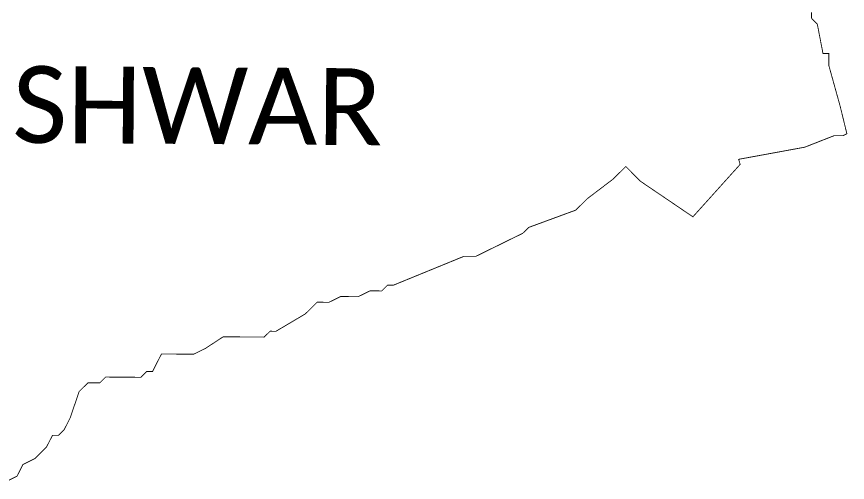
# Model space of a CAD drawing. Header units: metres. Extents: x 327427 to 331332, y 1804847 to 1809228.
# Drawn here: x 329379 to 331332, y 1806158 to 1807252 of the extents above; entities that cross this region are included whole.
import ezdxf

# ---------------------------------------------------------------- set-up
doc = ezdxf.new("R2010")
doc.units = ezdxf.units.M
doc.layers.add('VILLAGE NAME', color=250, linetype='Continuous')

msp = doc.modelspace()

# ---------------------------------------------------------------- linework, layer by layer
at = {"color": 6, "const_width": 2}
msp.add_lwpolyline([(331247.5, 1807262.1), (331247.4, 1807248.3), (331261.1, 1807234.4), (331274.4, 1807165.5), (331288.2, 1807165.4), (331288, 1807137.8), (331314.9, 1807041.2), (331330.6, 1806976.8), (331321.4, 1806972.3), (331300.7, 1806972.4), (331231.6, 1806945.3), (331076.2, 1806916.8), (331079.8, 1806905), (330968.7, 1806781.7), (330845.2, 1806865.4), (330811.1, 1806899.9), (330780.8, 1806870.1), (330721, 1806824.7), (330693.3, 1806797.4), (330582.8, 1806756.8), (330568.9, 1806743.1), (330458.4, 1806688.8), (330430.8, 1806689), (330265, 1806621.2), (330251.2, 1806621.3), (330237.4, 1806607.6), (330209.8, 1806607.7), (330182.1, 1806594.2), (330140.8, 1806594.4), (330113.2, 1806580.9), (330085.6, 1806581.1), (330057.9, 1806553.7), (329988.7, 1806512.8), (329974.9, 1806512.9), (329961, 1806499.2), (329864.6, 1806499.8), (329823.2, 1806472.7), (329795.5, 1806459), (329719.7, 1806459.5), (329712.7, 1806445.8), (329698.7, 1806418.3), (329685, 1806418.4), (329671.1, 1806404.7), (329588.4, 1806405.3), (329574.6, 1806391.6), (329547, 1806391.8), (329526.2, 1806371.3), (329505.1, 1806309.4), (329491.2, 1806281.9), (329477.3, 1806268.2), (329463.5, 1806268.3), (329449.5, 1806240.9), (329421.8, 1806213.5), (329394.1, 1806199.9), (329380.2, 1806172.5), (329352.5, 1806158.8)], dxfattribs=at)

# ---------------------------------------------------------------- texts
at = {"layer": 'VILLAGE NAME', "insert": (328578.8, 1807141.4), "char_height": 180.345, "attachment_point": 1, "rotation": 359.6139}
msp.add_mtext_dynamic_manual_height_columns('{\\fCalibri|b0|i0|c0|p34;KUNKESHWAR}', width=3252.397, gutter_width=901.7, heights=[0], dxfattribs=at)

doc.saveas('drawing.dxf')
